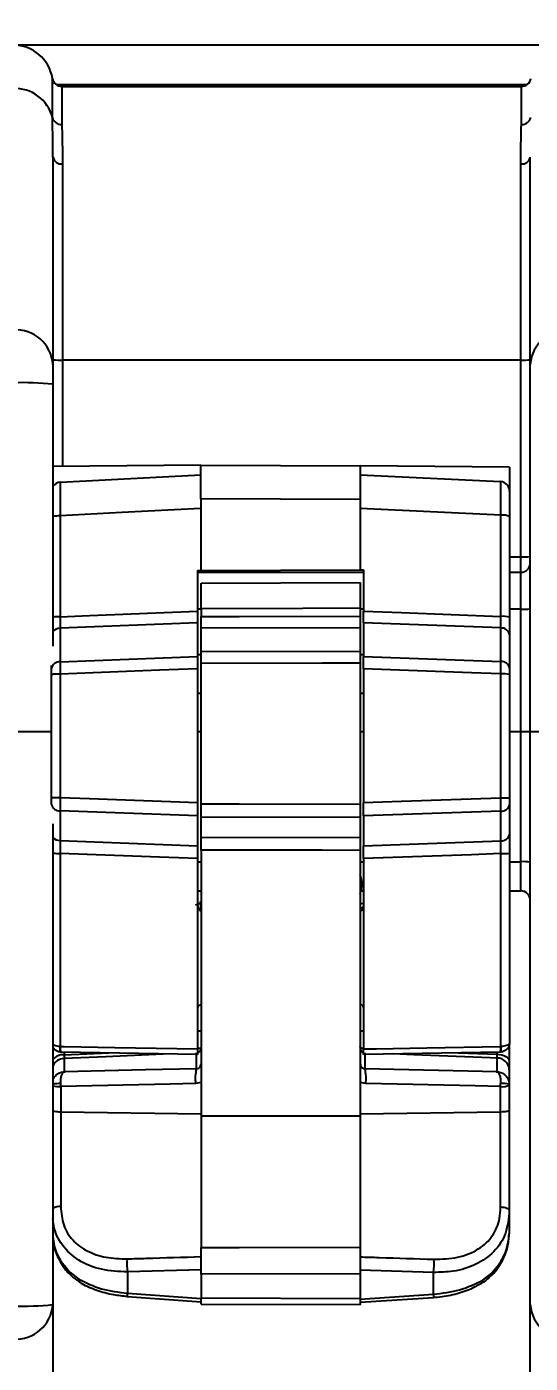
# Model space of a CAD drawing. Header units: millimetres. Extents: x 12 to 854, y 4 to 555.
# Drawn here: x 140.35 to 153.75, y 261.56 to 297.08 of the extents above; entities that cross this region are included whole.
import ezdxf

# ---------------------------------------------------------------- set-up
doc = ezdxf.new("R2010")
doc.units = ezdxf.units.MM
doc.linetypes.add('CENTER', pattern=[10.16, 6.35, -1.27, 1.27, -1.27])
doc.layers.add('DEFAULT_1', color=7, linetype='CENTER')
doc.styles.add('SLDTEXTSTYLE2', font='TXT', dxfattribs={"width": 0.75})
doc.dimstyles.new('SLDDIMSTYLE0', dxfattribs={"dimtxt": 6.614583, "dimasz": 3.556, "dimexe": 0, "dimexo": 0.0625, "dimgap": 1.653646, "dimtad": 1, "dimdec": 0, "dimlfac": 3, "dimrnd": 1e-09, "dimzin": 12, "dimdsep": 46, "dimtxsty": 'SLDTEXTSTYLE2', "dimblk1": 'CLOSED', "dimblk2": 'CLOSED', "dimsah": 1, "dimcen": 0.09, "dimadec": 0, "dimazin": 3, "dimtfac": 1, "dimtdec": 0, "dimtofl": 0, "dimtmove": 0, "dimatfit": 3, "dimldrblk": 'CLOSED', "dimfxl": 1, "dimfrac": 2, "dimtolj": 1, "dimtzin": 12, "dimarcsym": 0})

# ---------------------------------------------------------------- blocks, each defined once
blk = doc.blocks.new('_Closed')
at = {"color": 0, "linetype": 'ByBlock', "lineweight": -2}
for p, q in [((-1, 0.166667), (0, 0)), ((-1, 0.166667), (-1, -0.166667)), ((0, 0), (-1, -0.166667)), ((0, 0), (-1, 0))]:
    blk.add_line(p, q, dxfattribs=at)
blk = doc.blocks.new('_D')
at = {"layer": 'DEFAULT_1'}
for p, q in [((196.6, 336.443), (194.588, 336.443)), ((194.588, 336.443), (194.588, 325.933)), ((213.7, 336.443), (215.712, 336.443)), ((215.712, 336.443), (215.712, 325.933)), ((194.588, 325.933), (196.6, 325.933)), ((215.712, 325.933), (213.7, 325.933)), ((117.805, 279.346), (117.805, 325.592)), ((284.344, 279.346), (284.344, 325.592)), ((117.805, 324.592), (284.344, 324.592))]:
    blk.add_line(p, q, dxfattribs=at)
at = {"layer": 'DEFAULT_1', "xscale": 3.556, "yscale": 3.556, "rotation": 180}
blk.add_blockref('_Closed', (117.805, 324.592, -2.982), dxfattribs=at)
at = {"layer": 'DEFAULT_1', "xscale": 3.556, "yscale": 3.556}
blk.add_blockref('_Closed', (284.344, 324.592, -2.982), dxfattribs=at)
at = {"layer": 'DEFAULT_1', "char_height": 6.6146, "attachment_point": 1, "style": 'SLDTEXTSTYLE2'}
for s, insert in [('500', (197.819, 346.311)), ('19.7', (196.6, 334.46))]:
    blk.add_mtext(s, dxfattribs=dict(at, insert=insert))

msp = doc.modelspace()

# ---------------------------------------------------------------- linework, layer by layer
at = {"color": 7, "linetype": 'Continuous', "lineweight": 25}
for p, q in [((154.804, 296.592), (139.988, 296.592)), ((141.032, 294.666), (141.032, 295.704)), ((153.649, 295.533), (141.142, 295.533)), ((141.283, 295.491), (141.283, 294.481)), ((141.283, 295.491), (153.509, 295.491)), ((153.509, 294.481), (153.509, 295.491)), ((141.046, 293.616), (141.046, 288.105)), ((141.3, 293.432), (141.3, 288.219)), ((153.492, 288.219), (153.492, 293.432)), ((153.746, 288.105), (153.746, 293.616)), ((141.046, 288.105), (141.046, 287.577)), ((153.492, 288.219), (141.3, 288.219)), ((153.492, 282.988), (153.492, 288.219)), ((153.746, 287.577), (153.746, 288.105)), ((141.046, 287.577), (141.046, 280.614)), ((153.746, 278.346), (153.746, 287.577)), ((144.983, 285.424), (141.046, 285.39)), ((144.983, 285.424), (149.216, 285.406)), ((153.196, 285.371), (149.216, 285.406)), ((153.196, 285.371), (153.196, 284.737)), ((141.244, 284.974), (144.983, 285.17)), ((149.216, 285.17), (152.954, 284.991)), ((144.983, 284.535), (144.983, 282.63)), ((149.216, 284.516), (149.216, 282.649)), ((141.235, 284.08), (141.235, 281.4)), ((152.963, 281.408), (152.963, 284.096)), ((153.196, 284.057), (153.196, 281.383)), ((153.492, 282.579), (153.492, 282.988)), ((144.894, 282.63), (144.983, 282.63)), ((144.894, 282.63), (144.894, 281.545)), ((144.894, 282.579), (149.305, 282.579)), ((144.983, 282.63), (149.216, 282.649)), ((149.216, 282.649), (149.305, 282.649)), ((149.305, 282.649), (149.305, 281.545)), ((153.196, 282.579), (153.492, 282.579)), ((153.492, 281.599), (153.492, 282.579)), ((144.987, 282.291), (149.22, 282.31)), ((144.987, 281.607), (144.987, 281.407)), ((149.22, 281.626), (149.22, 281.415)), ((153.492, 278.346), (153.492, 281.599)), ((144.894, 281.237), (141.235, 281.092)), ((141.235, 281.092), (141.235, 280.2)), ((144.894, 281.237), (144.894, 280.341)), ((149.22, 281.105), (144.987, 281.097)), ((144.987, 280.478), (144.987, 281.097)), ((149.22, 281.105), (149.22, 280.486)), ((152.963, 281.099), (149.305, 281.237)), ((149.305, 281.237), (149.305, 280.341)), ((152.963, 280.207), (152.963, 281.099)), ((153.196, 280.92), (153.196, 280.028)), ((141.235, 280.2), (144.894, 280.341)), ((144.987, 280.386), (144.894, 280.386)), ((144.987, 280.478), (149.22, 280.486)), ((149.305, 280.386), (149.22, 280.386)), ((149.305, 280.341), (152.963, 280.207)), ((141.004, 280.021), (141.004, 280.101)), ((144.894, 280.017), (144.894, 276.461)), ((144.987, 276.426), (144.987, 280.155)), ((149.22, 280.163), (149.22, 276.418)), ((149.305, 280.017), (149.305, 276.461)), ((141.004, 276.596), (141.004, 279.858)), ((141.235, 279.874), (141.235, 276.596)), ((152.963, 276.589), (152.963, 279.882)), ((153.196, 279.865), (153.196, 276.59)), ((144.894, 279.37), (144.987, 279.37)), ((149.22, 279.37), (149.305, 279.37)), ((139.988, 278.346), (141.004, 278.346)), ((144.894, 278.346), (144.987, 278.346)), ((149.22, 278.346), (149.305, 278.346)), ((153.196, 278.346), (153.492, 278.346)), ((153.492, 274.889), (153.492, 278.346)), ((153.492, 278.346), (153.746, 278.346)), ((153.746, 263.12), (153.746, 278.346)), ((153.746, 278.346), (154.804, 278.346)), ((141.004, 276.408), (141.004, 276.418)), ((153.196, 276.411), (153.196, 275.622)), ((144.894, 276.106), (141.235, 276.239)), ((141.235, 276.239), (141.235, 275.451)), ((144.894, 276.106), (144.894, 275.313)), ((149.22, 276.061), (144.987, 276.069)), ((144.987, 275.542), (144.987, 276.069)), ((149.22, 276.061), (149.22, 275.534)), ((152.963, 276.232), (149.305, 276.106)), ((149.305, 276.106), (149.305, 275.313)), ((152.963, 275.443), (152.963, 276.232)), ((141.046, 275.895), (141.046, 263.12)), ((141.235, 275.451), (144.894, 275.313)), ((144.987, 275.542), (149.22, 275.534)), ((149.305, 275.313), (152.963, 275.443)), ((141.235, 275.109), (141.235, 269.975)), ((144.894, 274.974), (144.894, 269.911)), ((144.987, 275.197), (144.987, 268.126)), ((149.22, 275.189), (149.22, 268.123)), ((149.305, 274.973), (149.305, 269.911)), ((152.963, 269.975), (152.963, 275.102)), ((153.196, 275.111), (153.196, 270.083)), ((144.894, 274.113), (144.987, 274.113)), ((149.242, 274.113), (149.305, 274.113)), ((153.196, 274.113), (153.492, 274.113)), ((144.982, 273.795), (144.983, 273.787)), ((144.983, 273.567), (144.983, 273.787)), ((141.235, 269.975), (141.241, 269.975)), ((152.957, 269.974), (152.963, 269.975)), ((153.187, 270.026), (153.187, 269.585)), ((141.253, 269.829), (141.235, 269.83)), ((144.894, 269.765), (141.253, 269.829)), ((152.946, 269.829), (149.305, 269.765)), ((152.963, 269.829), (152.946, 269.829)), ((144.861, 269.386), (144.862, 269.385)), ((149.345, 269.385), (149.347, 269.385)), ((152.86, 269.307), (149.347, 269.385)), ((153.187, 269.355), (153.187, 269)), ((141.252, 268.913), (141.251, 268.99)), ((141.252, 268.913), (141.252, 268.234)), ((144.987, 269.022), (144.839, 268.994)), ((149.369, 268.994), (149.22, 269.022)), ((152.955, 268.913), (152.957, 268.99)), ((152.955, 268.236), (152.955, 268.913)), ((153.187, 268.972), (153.187, 268.953)), ((153.187, 268.953), (153.187, 268.278)), ((141.252, 268.234), (141.252, 265.729)), ((144.987, 268.18), (141.252, 268.234)), ((152.955, 268.236), (149.22, 268.182)), ((152.955, 265.714), (152.955, 268.236)), ((153.187, 268.278), (153.187, 265.616)), ((149.22, 268.123), (144.987, 268.126)), ((144.987, 268.126), (144.987, 264.633)), ((149.22, 268.123), (149.22, 264.646)), ((153.187, 265.616), (153.187, 265.002)), ((141.497, 263.976), (141.737, 263.792)), ((144.987, 264.041), (143.026, 263.985)), ((143.026, 263.985), (143.026, 263.42)), ((149.22, 263.939), (144.987, 263.926)), ((144.987, 263.926), (144.987, 263.298)), ((151.172, 263.972), (149.22, 264.034)), ((149.22, 263.939), (149.22, 263.284)), ((151.172, 263.394), (151.172, 263.972)), ((152.483, 263.771), (152.72, 263.954)), ((152.441, 263.678), (152.439, 263.676)), ((143.021, 263.337), (143.021, 263.337)), ((143.021, 263.336), (144.987, 263.194)), ((143.026, 263.42), (144.987, 263.279)), ((144.987, 263.298), (149.22, 263.284)), ((149.22, 263.265), (151.172, 263.394)), ((149.22, 263.181), (151.176, 263.31)), ((141.046, 263.12), (141.046, 259.217)), ((144.987, 263.13), (149.22, 263.116)), ((153.746, 259.217), (153.746, 263.12))]:
    msp.add_line(p, q, dxfattribs=at)
at = {"color": 8, "linetype": 'Continuous', "lineweight": 25}
for p, q in [((141.3, 288.219), (141.3, 285.392)), ((153.196, 282.988), (153.492, 282.988)), ((144.987, 281.599), (144.894, 281.599)), ((149.305, 281.599), (149.22, 281.599)), ((153.492, 281.599), (153.196, 281.599)), ((144.894, 274.889), (144.987, 274.889)), ((149.22, 274.889), (149.305, 274.889)), ((153.196, 274.889), (153.492, 274.889)), ((153.492, 274.113), (153.492, 274.889)), ((144.983, 273.787), (144.837, 273.734)), ((149.298, 273.652), (149.216, 273.664)), ((149.23, 273.785), (149.277, 273.781)), ((141.341, 269.827), (141.341, 269.756)), ((141.341, 269.756), (142.529, 269.807)), ((141.341, 269.658), (141.341, 269.28)), ((144.867, 269.347), (144.867, 269.808)), ((149.341, 269.808), (149.341, 269.347)), ((151.837, 269.809), (152.865, 269.769)), ((152.865, 269.769), (152.865, 269.827)), ((152.865, 269.279), (152.865, 269.671))]:
    msp.add_line(p, q, dxfattribs=at)
at = {"color": 7, "linetype": 'Continuous', "lineweight": 25, "flags": 128}
for points in [[(149.216, 284.516), (147.1, 284.526), (144.983, 284.535)], [(144.983, 284.279), (142.876, 284.167), (141.235, 284.08)], [(152.963, 284.096), (151.088, 284.188), (149.216, 284.279)], [(141.235, 281.4), (142.015, 281.431), (144.894, 281.545)], [(149.22, 281.626), (147.696, 281.619), (144.987, 281.607)], [(144.987, 281.407), (146.003, 281.409), (149.22, 281.415)], [(149.305, 281.545), (150.317, 281.507), (152.963, 281.408)], [(144.894, 280.017), (143.882, 279.977), (141.235, 279.874)], [(149.22, 280.163), (148.204, 280.161), (144.987, 280.155)], [(152.963, 279.882), (152.184, 279.91), (149.305, 280.017)], [(141.235, 276.596), (142.015, 276.567), (144.894, 276.461)], [(144.987, 276.426), (146.003, 276.424), (149.22, 276.418)], [(149.305, 276.461), (150.317, 276.497), (152.963, 276.589)], [(144.894, 274.974), (143.882, 275.011), (141.235, 275.109)], [(149.22, 275.189), (148.204, 275.191), (144.987, 275.197)], [(152.963, 275.102), (152.184, 275.075), (149.305, 274.973)], [(141.241, 269.975), (141.341, 269.973), (142.69, 269.949), (144.894, 269.911)], [(149.305, 269.911), (149.643, 269.916), (150.993, 269.94), (152.957, 269.974)], [(152.865, 269.769), (152.928, 269.764), (152.989, 269.753), (153.045, 269.735), (153.094, 269.712), (153.133, 269.684), (153.163, 269.653), (153.181, 269.62), (153.187, 269.585)], [(144.861, 269.386), (143.508, 269.356), (141.348, 269.307)], [(144.839, 268.994), (144.164, 268.979), (141.252, 268.913)], [(152.955, 268.913), (152.281, 268.928), (149.369, 268.994)], [(152.955, 265.714), (153.001, 265.71), (153.045, 265.704), (153.085, 265.694), (153.12, 265.682), (153.149, 265.668), (153.17, 265.652), (153.183, 265.634), (153.187, 265.616)], [(144.987, 264.633), (146.003, 264.636), (149.22, 264.646)]]:
    msp.add_lwpolyline(points, dxfattribs=at)
at = {"color": 8, "linetype": 'Continuous', "lineweight": 25, "flags": 128}
for points in [[(144.987, 269.976), (144.985, 269.963), (144.978, 269.95), (144.967, 269.939), (144.952, 269.928), (144.934, 269.92), (144.913, 269.913), (144.894, 269.909)], [(149.305, 269.911), (149.295, 269.913), (149.274, 269.92), (149.256, 269.929), (149.241, 269.939), (149.23, 269.951), (149.223, 269.963), (149.22, 269.976)], [(144.168, 269.778), (142.451, 269.705), (141.341, 269.658)], [(152.865, 269.671), (152.68, 269.678), (150.65, 269.757), (150.095, 269.779)]]:
    msp.add_lwpolyline(points, dxfattribs=at)
at = {"color": 7, "linetype": 'Continuous', "lineweight": 25}
for centre, radius, start, end in [((139.988, 295.533), 1.058, 9.2818, 90), ((141.283, 295.745), 0.254, 189.2818, 270), ((153.509, 295.745), 0.254, 270, 350.7182), ((140.04, 294.411), 1.025, 14.3846, 92.9107), ((141.27, 294.727), 0.246, 194.3846, 272.9107), ((153.522, 294.727), 0.246, 267.0893, 345.6154), ((141.27, 293.658), 0.228, 190.428, 277.5584), ((153.522, 293.658), 0.228, 262.4416, 349.572), ((140.054, 288.029), 0.995, 4.4019, 93.8113), ((154.738, 288.029), 0.995, 86.1887, 175.5981), ((141.236, 290.045), 1.827, 264.0133, 271.9891), ((153.555, 290.045), 1.827, 268.0109, 275.9867), ((140.252, 280.005), 7.614, 84.0133, 91.9891), ((141.258, 284.721), 0.254, 93, 146.4427), ((152.942, 284.737), 0.254, 0, 87.25), ((153.016, 283.697), 0.403, 63.5331, 97.6033), ((153.555, 284.814), 1.827, 268.0109, 275.9867), ((153.492, 282.833), 0.254, 270, 0), ((153.017, 280.808), 0.603, 72.7593, 95.1793), ((153.555, 283.425), 1.827, 268.0109, 275.9867), ((152.98, 280.88), 0.22, 10.4797, 94.4502), ((141.219, 279.981), 0.219, 85.7422, 169.5705), ((152.98, 279.988), 0.22, 10.4797, 94.4502), ((141.181, 278.986), 0.89, 86.4969, 101.5053), ((153.017, 278.989), 0.894, 78.5023, 93.5146), ((141.181, 300.439), 23.843, 269.5742, 270.1314), ((141.219, 276.458), 0.219, 190.4295, 274.2578), ((153.018, 299.251), 22.662, 269.8607, 270.4497), ((152.98, 276.451), 0.22, 265.5498, 349.5203), ((152.98, 275.662), 0.22, 265.5498, 349.5203), ((153.018, 276.804), 1.702, 268.1477, 275.9999), ((153.555, 273.063), 1.827, 84.0133, 91.9891), ((148.48, 274.29), 0.783, 0, 18.9246), ((148.48, 274.29), 0.783, 341.0754, 0), ((153.492, 273.859), 0.254, 0, 90), ((141.693, 269.903), 0.463, 170.9861, 189.0139), ((141.655, 269.935), 0.415, 174.4863, 194.7721), ((152.523, 269.934), 0.436, 346.0164, 5.3003), ((152.481, 269.902), 0.487, 351.4219, 8.5781), ((152.861, 269.344), 0.327, 1.9498, 89.3127), ((153.008, 269.295), 0.386, 262.1542, 297.6316), ((153.01, 268.161), 0.831, 77.7249, 93.71), ((145.252, 264.216), 2.238, 176.9775, 185.9258), ((148.876, 264.212), 2.309, 354.0275, 2.7098), ((141.57, 263.955), 0.0759, 163.8891, 218.8504), ((141.839, 263.782), 0.102, 174.3899, 234.6148), ((140.252, 270.692), 7.614, 268.0109, 275.9867), ((140.054, 263.196), 0.995, 266.1887, 355.5981), ((154.738, 263.196), 0.995, 184.4019, 273.8113)]:
    msp.add_arc(centre, radius, start, end, dxfattribs=at)
at = {"color": 8, "linetype": 'Continuous', "lineweight": 25}
for centre, radius, start, end in [((141.227, 283.114), 0.965, 89.5246, 100.8387), ((141.227, 279.899), 1.501, 89.6781, 96.9275), ((141.242, 280.81), 0.281, 91.3654, 134.2194), ((141.242, 275.732), 0.281, 225.7806, 268.6346), ((141.227, 279.475), 4.366, 267.626, 270.1141), ((141.322, 269.366), 0.391, 87.203, 135.0215), ((141.352, 269.32), 0.338, 91.8433, 155.0741), ((144.866, 269.93), 0.121, 283.4147, 358.4076), ((149.34, 269.929), 0.119, 181.0975, 252.8825), ((145.938, 269.129), 1.107, 166.5901, 186.9884), ((148.272, 269.128), 1.105, 352.9947, 13.4408), ((141.233, 267.193), 1.797, 89.4367, 95.9815), ((141.235, 269.702), 0.789, 256.151, 271.2797), ((141.24, 265.359), 0.37, 88.0398, 121.5747), ((152.646, 263.933), 0.0767, 322.0495, 15.6695), ((152.38, 263.761), 0.104, 306.2146, 5.1079), ((145.209, 263.25), 2.19, 175.5359, 177.7258), ((149.25, 263.249), 1.928, 1.8433, 4.3317)]:
    msp.add_arc(centre, radius, start, end, dxfattribs=at)
at = {"color": 7, "linetype": 'Continuous', "lineweight": 25}
for centre, start_param, end_param in [((144.86, 270.399), 4.872867, 6.283185), ((149.347, 270.4), 3.141593, 4.150901)]:
    msp.add_ellipse(centre, major_axis=(0.127, 0), ratio=0.060432, start_param=start_param, end_param=end_param, dxfattribs=at)
for points, knots in [([(141.046, 293.616), (141.046, 293.679), (141.043, 294.071), (141.037, 294.394), (141.032, 294.666)], [0, 0, 0, 0, 0.16013, 1, 1, 1, 1]), ([(141.283, 294.481), (141.289, 294.214), (141.297, 293.895), (141.299, 293.496), (141.3, 293.432)], [0, 0, 0, 0, 0.839018, 1, 1, 1, 1]), ([(153.492, 293.432), (153.492, 293.496), (153.495, 293.895), (153.503, 294.214), (153.509, 294.481)], [0, 0, 0, 0, 0.160982, 1, 1, 1, 1]), ([(144.983, 284.535), (144.983, 284.651), (144.983, 284.882), (144.983, 285.165), (144.983, 285.36), (144.983, 285.421), (144.983, 285.424), (144.983, 285.424)], [0, 0, 0, 0, 0.23918, 0.47836, 0.717538, 0.956715, 1, 1, 1, 1]), ([(149.216, 285.406), (149.216, 285.394), (149.216, 285.371), (149.216, 285.188), (149.216, 284.92), (149.216, 284.675), (149.216, 284.537), (149.216, 284.516)], [0, 0, 0, 0, 0.239124, 0.478248, 0.71737, 0.956492, 1, 1, 1, 1]), ([(141.244, 284.974), (141.242, 284.962), (141.238, 284.939), (141.234, 284.756), (141.233, 284.487), (141.234, 284.241), (141.235, 284.102), (141.235, 284.08)], [0, 0, 0, 0, 0.2389288, 0.4777852, 0.7160394, 0.9539177, 1, 1, 1, 1]), ([(152.963, 284.096), (152.963, 284.212), (152.965, 284.443), (152.964, 284.727), (152.961, 284.923), (152.957, 284.987), (152.954, 284.99), (152.954, 284.991)], [0, 0, 0, 0, 0.237997, 0.475966, 0.71385, 0.952006, 1, 1, 1, 1]), ([(153.196, 284.737), (153.196, 284.728), (153.196, 284.71), (153.196, 284.572), (153.196, 284.367), (153.196, 284.181), (153.196, 284.075), (153.196, 284.057)], [0, 0, 0, 0, 0.238727, 0.477482, 0.715562, 0.953039, 1, 1, 1, 1]), ([(144.987, 281.607), (144.987, 281.691), (144.987, 281.86), (144.987, 282.074), (144.987, 282.226), (144.987, 282.286), (144.987, 282.29), (144.987, 282.291)], [0, 0, 0, 0, 0.2296036, 0.4592072, 0.6888089, 0.91841, 1, 1, 1, 1]), ([(149.22, 282.31), (149.22, 282.302), (149.22, 282.285), (149.22, 282.153), (149.22, 281.96), (149.22, 281.77), (149.22, 281.656), (149.22, 281.626)], [0, 0, 0, 0, 0.229658, 0.459316, 0.688972, 0.918627, 1, 1, 1, 1]), ([(141.235, 281.4), (141.235, 281.344), (141.233, 281.228), (141.235, 281.138), (141.235, 281.092)], [0, 0, 0, 0, 0.488166, 1, 1, 1, 1]), ([(144.894, 281.545), (144.894, 281.488), (144.894, 281.373), (144.894, 281.283), (144.894, 281.237)], [0, 0, 0, 0, 0.491956, 1, 1, 1, 1]), ([(144.987, 281.097), (144.987, 281.142), (144.987, 281.233), (144.987, 281.349), (144.987, 281.407)], [0, 0, 0, 0, 0.5, 1, 1, 1, 1]), ([(149.22, 281.415), (149.22, 281.358), (149.22, 281.242), (149.22, 281.152), (149.22, 281.105)], [0, 0, 0, 0, 0.490848, 1, 1, 1, 1]), ([(149.305, 281.237), (149.305, 281.282), (149.305, 281.372), (149.305, 281.487), (149.305, 281.545)], [0, 0, 0, 0, 0.499993, 1, 1, 1, 1]), ([(152.963, 281.099), (152.963, 281.143), (152.965, 281.233), (152.963, 281.349), (152.963, 281.408)], [0, 0, 0, 0, 0.488464, 1, 1, 1, 1]), ([(153.196, 281.383), (153.196, 281.298), (153.196, 281.125), (153.196, 280.989), (153.196, 280.92)], [0, 0, 0, 0, 0.490394, 1, 1, 1, 1]), ([(144.894, 280.341), (144.894, 280.294), (144.894, 280.199), (144.894, 280.077), (144.894, 280.017)], [0, 0, 0, 0, 0.499991, 1, 1, 1, 1]), ([(144.987, 280.155), (144.987, 280.211), (144.987, 280.324), (144.987, 280.427), (144.987, 280.473), (144.987, 280.478)], [0, 0, 0, 0, 0.472101, 0.944203, 1, 1, 1, 1]), ([(149.22, 280.486), (149.22, 280.439), (149.22, 280.344), (149.22, 280.223), (149.22, 280.163)], [0, 0, 0, 0, 0.5, 1, 1, 1, 1]), ([(149.305, 280.017), (149.305, 280.073), (149.305, 280.186), (149.305, 280.29), (149.305, 280.336), (149.305, 280.341)], [0, 0, 0, 0, 0.469159, 0.938326, 1, 1, 1, 1]), ([(141.004, 279.858), (141.004, 279.886), (141.004, 279.943), (141.004, 279.995), (141.004, 280.018), (141.004, 280.021)], [0, 0, 0, 0, 0.467545, 0.935099, 1, 1, 1, 1]), ([(141.235, 280.2), (141.235, 280.155), (141.233, 280.067), (141.234, 279.946), (141.235, 279.882), (141.235, 279.874)], [0, 0, 0, 0, 0.469038, 0.938058, 1, 1, 1, 1]), ([(152.963, 279.882), (152.963, 279.938), (152.965, 280.051), (152.964, 280.156), (152.963, 280.202), (152.963, 280.207)], [0, 0, 0, 0, 0.468981, 0.937946, 1, 1, 1, 1]), ([(153.196, 280.028), (153.196, 280.006), (153.196, 279.962), (153.196, 279.901), (153.196, 279.869), (153.196, 279.865)], [0, 0, 0, 0, 0.467634, 0.935276, 1, 1, 1, 1]), ([(141.004, 276.418), (141.004, 276.44), (141.004, 276.484), (141.004, 276.55), (141.004, 276.587), (141.004, 276.596)], [0, 0, 0, 0, 0.430525, 0.861063, 1, 1, 1, 1]), ([(141.235, 276.596), (141.235, 276.539), (141.233, 276.425), (141.234, 276.307), (141.235, 276.252), (141.235, 276.239)], [0, 0, 0, 0, 0.431925, 0.86383, 1, 1, 1, 1]), ([(144.894, 276.461), (144.894, 276.396), (144.894, 276.273), (144.894, 276.16), (144.894, 276.112), (144.894, 276.106)], [0, 0, 0, 0, 0.499429, 0.93198, 1, 1, 1, 1]), ([(144.987, 276.069), (144.987, 276.113), (144.987, 276.202), (144.987, 276.333), (144.987, 276.408), (144.987, 276.426)], [0, 0, 0, 0, 0.431521, 0.863042, 1, 1, 1, 1]), ([(149.22, 276.418), (149.22, 276.352), (149.22, 276.229), (149.22, 276.115), (149.22, 276.068), (149.22, 276.061)], [0, 0, 0, 0, 0.499437, 0.931509, 1, 1, 1, 1]), ([(149.305, 276.106), (149.305, 276.15), (149.305, 276.238), (149.305, 276.369), (149.305, 276.443), (149.305, 276.461)], [0, 0, 0, 0, 0.432022, 0.864055, 1, 1, 1, 1]), ([(152.963, 276.232), (152.963, 276.277), (152.965, 276.365), (152.964, 276.496), (152.963, 276.571), (152.963, 276.589)], [0, 0, 0, 0, 0.431871, 0.863724, 1, 1, 1, 1]), ([(153.196, 276.59), (153.196, 276.561), (153.196, 276.504), (153.196, 276.445), (153.196, 276.418), (153.196, 276.411)], [0, 0, 0, 0, 0.430608, 0.861227, 1, 1, 1, 1]), ([(141.235, 275.451), (141.235, 275.407), (141.233, 275.319), (141.234, 275.193), (141.235, 275.123), (141.235, 275.109)], [0, 0, 0, 0, 0.446345, 0.892523, 1, 1, 1, 1]), ([(144.894, 275.313), (144.894, 275.269), (144.894, 275.181), (144.894, 275.055), (144.894, 274.986), (144.894, 274.974)], [0, 0, 0, 0, 0.449783, 0.899577, 1, 1, 1, 1]), ([(144.987, 275.197), (144.987, 275.261), (144.987, 275.382), (144.987, 275.491), (144.987, 275.537), (144.987, 275.542)], [0, 0, 0, 0, 0.49957, 0.945882, 1, 1, 1, 1]), ([(149.22, 275.534), (149.22, 275.489), (149.22, 275.401), (149.22, 275.274), (149.22, 275.203), (149.22, 275.189)], [0, 0, 0, 0, 0.446026, 0.892052, 1, 1, 1, 1]), ([(149.305, 274.973), (149.305, 275.037), (149.305, 275.164), (149.305, 275.264), (149.305, 275.313)], [0, 0, 0, 0, 0.49999, 1, 1, 1, 1]), ([(152.963, 275.102), (152.963, 275.159), (152.965, 275.272), (152.964, 275.383), (152.963, 275.434), (152.963, 275.443)], [0, 0, 0, 0, 0.446614, 0.893078, 1, 1, 1, 1]), ([(153.196, 275.622), (153.196, 275.556), (153.196, 275.424), (153.196, 275.235), (153.196, 275.13), (153.196, 275.111)], [0, 0, 0, 0, 0.448324, 0.896657, 1, 1, 1, 1]), ([(144.894, 273.727), (144.897, 273.698), (144.903, 273.649), (144.943, 273.606), (144.973, 273.59), (144.983, 273.585)], [0, 0, 0, 0, 0.491793, 0.840101, 1, 1, 1, 1]), ([(144.982, 273.795), (144.978, 273.808), (144.975, 273.822), (144.971, 273.837), (144.971, 273.838)], [0, 0, 0, 0, 0.9314753, 1, 1, 1, 1]), ([(149.216, 273.564), (149.236, 273.575), (149.275, 273.598), (149.301, 273.647), (149.304, 273.685), (149.305, 273.702)], [0, 0, 0, 0, 0.350071, 0.698388, 1, 1, 1, 1]), ([(144.983, 271.093), (144.963, 271.084), (144.922, 271.065), (144.897, 271.032), (144.895, 271.01), (144.894, 271.002)], [0, 0, 0, 0, 0.386367, 0.771531, 1, 1, 1, 1]), ([(149.305, 271.022), (149.302, 271.038), (149.295, 271.068), (149.255, 271.098), (149.224, 271.11), (149.216, 271.113)], [0, 0, 0, 0, 0.432575, 0.866437, 1, 1, 1, 1]), ([(153.196, 270.083), (153.196, 270.082), (153.196, 270.076), (153.192, 270.058), (153.168, 270.03), (153.116, 270.001), (153.045, 269.981), (152.99, 269.977), (152.963, 269.975)], [0, 0, 0, 0, 0.004896, 0.117128, 0.346533, 0.567316, 0.783575, 1, 1, 1, 1]), ([(153.196, 270.083), (153.196, 270.082), (153.196, 270.068), (153.192, 270.025), (153.168, 269.958), (153.116, 269.892), (153.045, 269.844), (152.99, 269.834), (152.963, 269.829)], [0, 0, 0, 0, 0.004897, 0.117078, 0.346445, 0.567234, 0.783534, 1, 1, 1, 1]), ([(141.235, 269.83), (141.208, 269.835), (141.153, 269.846), (141.086, 269.889), (141.058, 269.929), (141.046, 269.947)], [0, 0, 0, 0, 0.356966, 0.713656, 1, 1, 1, 1]), ([(141.341, 269.756), (141.341, 269.733), (141.34, 269.691), (141.341, 269.668), (141.341, 269.658)], [0, 0, 0, 0, 0.536544, 1, 1, 1, 1]), ([(144.894, 269.911), (144.894, 269.892), (144.894, 269.855), (144.894, 269.809), (144.894, 269.777), (144.894, 269.766), (144.894, 269.766), (144.894, 269.765)], [0, 0, 0, 0, 0.234842, 0.469673, 0.704846, 0.94084, 1, 1, 1, 1]), ([(149.305, 269.765), (149.305, 269.767), (149.305, 269.771), (149.305, 269.8), (149.305, 269.843), (149.305, 269.883), (149.305, 269.906), (149.305, 269.911)], [0, 0, 0, 0, 0.236729, 0.473479, 0.709702, 0.94514, 1, 1, 1, 1]), ([(152.865, 269.671), (152.865, 269.682), (152.866, 269.705), (152.865, 269.748), (152.865, 269.769)], [0, 0, 0, 0, 0.4999916, 1, 1, 1, 1]), ([(141.046, 269.096), (141.059, 269.125), (141.089, 269.188), (141.171, 269.26), (141.264, 269.299), (141.327, 269.307), (141.353, 269.307), (141.353, 269.307)], [0, 0, 0, 0, 0.239496, 0.518915, 0.80503, 0.994608, 1, 1, 1, 1]), ([(141.251, 268.99), (141.252, 269.027), (141.253, 269.101), (141.27, 269.197), (141.295, 269.269), (141.325, 269.304), (141.345, 269.308), (141.353, 269.307), (141.353, 269.307)], [0, 0, 0, 0, 0.210458, 0.420831, 0.633625, 0.851519, 0.995893, 1, 1, 1, 1]), ([(144.862, 269.385), (144.876, 269.387), (144.908, 269.392), (144.946, 269.418), (144.975, 269.457), (144.986, 269.493), (144.987, 269.516), (144.987, 269.519)], [0, 0, 0, 0, 0.1910929, 0.4235951, 0.6598969, 0.9452203, 1, 1, 1, 1]), ([(149.22, 269.519), (149.222, 269.501), (149.227, 269.465), (149.256, 269.423), (149.296, 269.393), (149.329, 269.387), (149.345, 269.385)], [0, 0, 0, 0, 0.267399, 0.551853, 0.787067, 1, 1, 1, 1]), ([(152.854, 269.307), (152.855, 269.307), (152.863, 269.308), (152.883, 269.303), (152.912, 269.269), (152.938, 269.197), (152.955, 269.101), (152.956, 269.027), (152.957, 268.99)], [0, 0, 0, 0, 0.004107, 0.148481, 0.366375, 0.579169, 0.789542, 1, 1, 1, 1]), ([(152.854, 269.307), (152.855, 269.307), (152.881, 269.306), (152.944, 269.299), (153.037, 269.259), (153.12, 269.183), (153.176, 269.084), (153.183, 269.01), (153.187, 268.972)], [0, 0, 0, 0, 0.004107, 0.148481, 0.366375, 0.579169, 0.789542, 1, 1, 1, 1]), ([(153.187, 269.585), (153.187, 269.532), (153.187, 269.433), (153.187, 269.38), (153.187, 269.355)], [0, 0, 0, 0, 0.539547, 1, 1, 1, 1]), ([(153.187, 268.278), (153.187, 268.277), (153.187, 268.275), (153.183, 268.269), (153.164, 268.258), (153.112, 268.247), (153.04, 268.238), (152.983, 268.237), (152.955, 268.236)], [0, 0, 0, 0, 0.038057, 0.090756, 0.318075, 0.545386, 0.772693, 1, 1, 1, 1]), ([(141.252, 265.729), (141.267, 265.56), (141.297, 265.221), (141.555, 264.81), (141.949, 264.52), (142.451, 264.351), (142.828, 264.339), (143.018, 264.334)], [0, 0, 0, 0, 0.199551, 0.399542, 0.592465, 0.795635, 1, 1, 1, 1]), ([(151.182, 264.322), (151.396, 264.329), (151.825, 264.343), (152.379, 264.564), (152.764, 264.926), (152.935, 265.337), (152.95, 265.61), (152.955, 265.714)], [0, 0, 0, 0, 0.230377, 0.461172, 0.679992, 0.878579, 1, 1, 1, 1]), ([(153.187, 265.616), (153.168, 265.411), (153.13, 265), (152.807, 264.506), (152.317, 264.164), (151.747, 263.988), (151.347, 263.977), (151.172, 263.972)], [0, 0, 0, 0, 0.212274, 0.42499, 0.629813, 0.837845, 1, 1, 1, 1]), ([(152.704, 263.886), (152.715, 263.897), (152.832, 264.009), (152.999, 264.259), (153.16, 264.629), (153.176, 264.882), (153.183, 265.002)], [0, 0, 0, 0, 0.034374, 0.366047, 0.699509, 1, 1, 1, 1]), ([(152.72, 263.954), (152.856, 264.119), (153.124, 264.445), (153.166, 264.818), (153.187, 265.002)], [0, 0, 0, 0, 0.504237, 1, 1, 1, 1]), ([(141.046, 264.844), (141.054, 264.77), (141.078, 264.569), (141.235, 264.258), (141.388, 264.015), (141.506, 263.915), (141.514, 263.909)], [0, 0, 0, 0, 0.2176736, 0.5933697, 0.974264, 1, 1, 1, 1]), ([(144.987, 263.926), (144.987, 263.972), (144.987, 264.064), (144.987, 264.236), (144.987, 264.407), (144.987, 264.543), (144.987, 264.609), (144.987, 264.633)], [0, 0, 0, 0, 0.21891, 0.43782, 0.656728, 0.875635, 1, 1, 1, 1]), ([(149.22, 264.646), (149.22, 264.603), (149.22, 264.516), (149.22, 264.347), (149.22, 264.174), (149.22, 264.034), (149.22, 263.964), (149.22, 263.939)], [0, 0, 0, 0, 0.218922, 0.437845, 0.656768, 0.875694, 1, 1, 1, 1]), ([(143.018, 264.334), (143.186, 264.339), (143.843, 264.359), (144.499, 264.379), (144.987, 264.393)], [0, 0, 0, 0, 0.256668, 1, 1, 1, 1]), ([(149.22, 264.387), (149.389, 264.381), (150.043, 264.359), (150.697, 264.338), (151.182, 264.322)], [0, 0, 0, 0, 0.257776, 1, 1, 1, 1]), ([(141.513, 263.91), (141.537, 263.884), (141.616, 263.799), (141.714, 263.745), (141.783, 263.707)], [0, 0, 0, 0, 0.305647, 1, 1, 1, 1]), ([(141.737, 263.792), (141.93, 263.698), (142.315, 263.508), (142.79, 263.449), (143.026, 263.42)], [0, 0, 0, 0, 0.500765, 1, 1, 1, 1]), ([(141.78, 263.701), (141.792, 263.693), (141.919, 263.614), (142.207, 263.496), (142.618, 263.377), (142.899, 263.353), (143.022, 263.342)], [0, 0, 0, 0, 0.034062, 0.379039, 0.728135, 1, 1, 1, 1]), ([(151.172, 263.394), (151.41, 263.422), (151.893, 263.48), (152.285, 263.673), (152.483, 263.771)], [0, 0, 0, 0, 0.492822, 1, 1, 1, 1]), ([(151.176, 263.312), (151.192, 263.313), (151.363, 263.319), (151.689, 263.378), (152.106, 263.5), (152.333, 263.625), (152.436, 263.681)], [0, 0, 0, 0, 0.033441, 0.373433, 0.716018, 1, 1, 1, 1]), ([(152.44, 263.68), (152.474, 263.7), (152.572, 263.754), (152.65, 263.839), (152.7, 263.893)], [0, 0, 0, 0, 0.358963, 1, 1, 1, 1]), ([(144.987, 263.131), (144.987, 263.136), (144.987, 263.146), (144.987, 263.217), (144.987, 263.278), (144.987, 263.298)], [0, 0, 0, 0, 0.3906447, 0.793221, 1, 1, 1, 1]), ([(149.22, 263.284), (149.22, 263.246), (149.22, 263.17), (149.22, 263.118), (149.22, 263.122), (149.22, 263.124)], [0, 0, 0, 0, 0.402928, 0.805855, 1, 1, 1, 1])]:
    msp.add_open_spline(points, degree=3, knots=knots, dxfattribs=at)
at = {"color": 8, "linetype": 'Continuous', "lineweight": 25}
for points, knots in [([(141.235, 269.975), (141.208, 269.977), (141.153, 269.982), (141.086, 270), (141.058, 270.017), (141.046, 270.025)], [0, 0, 0, 0, 0.356908, 0.713537, 1, 1, 1, 1]), ([(141.252, 268.234), (141.224, 268.235), (141.167, 268.237), (141.098, 268.245), (141.055, 268.253), (141.047, 268.258), (141.046, 268.258)], [0, 0, 0, 0, 0.323539, 0.647078, 0.970623, 1, 1, 1, 1]), ([(143.026, 263.985), (142.792, 263.996), (142.322, 264.019), (141.712, 264.269), (141.275, 264.674), (141.072, 265.082), (141.051, 265.342), (141.046, 265.404)], [0, 0, 0, 0, 0.23661, 0.473354, 0.706067, 0.930686, 1, 1, 1, 1]), ([(141.046, 264.92), (141.065, 264.772), (141.107, 264.436), (141.357, 264.142), (141.497, 263.976)], [0, 0, 0, 0, 0.438702, 1, 1, 1, 1])]:
    msp.add_open_spline(points, degree=3, knots=knots, dxfattribs=at)

# ---------------------------------------------------------------- dimensions: what is measured, and where the dimension line sits
at = {"layer": 'DEFAULT_1'}
dim = msp.add_linear_dim(base=(284.344, 324.592), p1=(117.805, 278.346), p2=(284.344, 278.346), dimstyle='SLDDIMSTYLE0', dxfattribs=at)
dim.commit()
dim.dimension.update_dxf_attribs({"geometry": '_D', "text_midpoint": (205.15, 324.592), "dimtype": 160})

doc.saveas('drawing.dxf')
